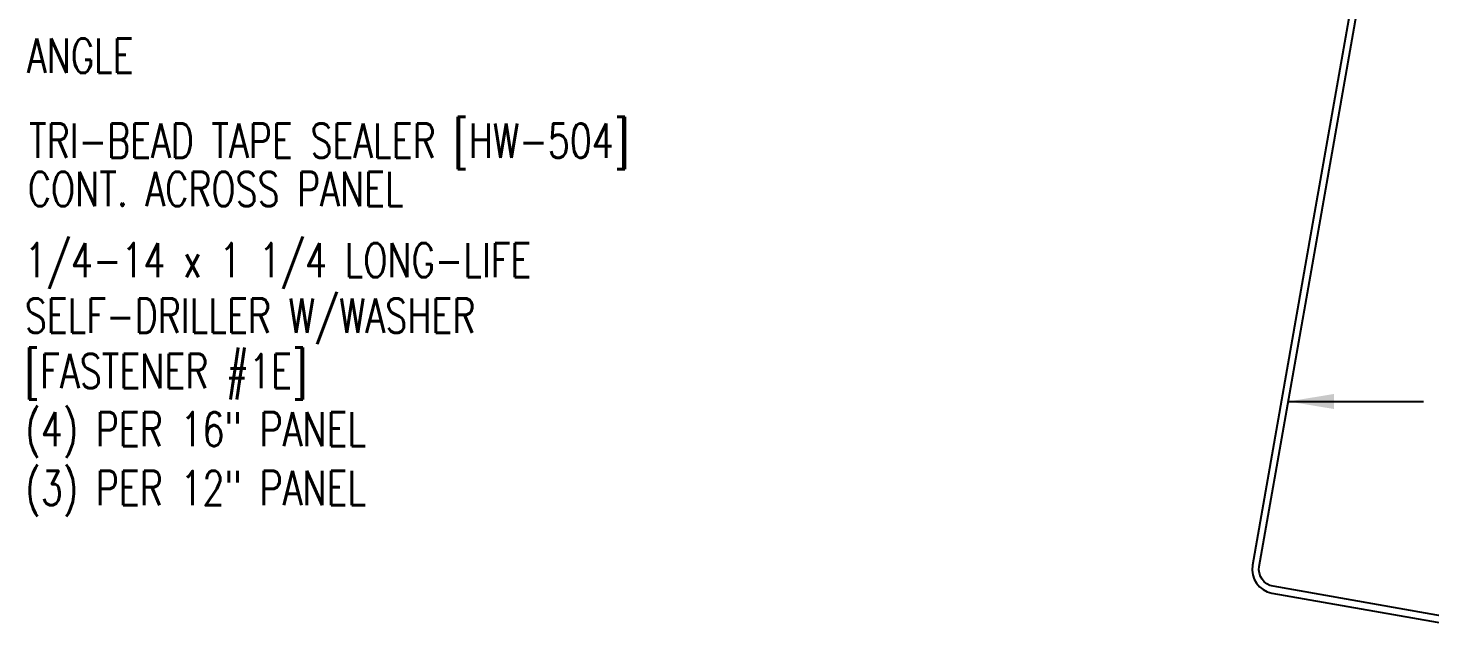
# Model space of a CAD drawing. Header units: inches. Extents: x 0 to 46.1, y 14.2 to 47.6.
# Drawn here: x 19.85 to 35.23, y 14.17 to 20.71 of the extents above; entities that cross this region are included whole.
import ezdxf

# ---------------------------------------------------------------- set-up
doc = ezdxf.new("R2010")
doc.units = ezdxf.units.IN
doc.header["$MEASUREMENT"] = 0
doc.layers.add('PURLIN', color=1, linetype='Continuous')
doc.layers.add('TEXT', color=2, linetype='Continuous')
doc.styles.add('TEXT', font='SIMPLEX', dxfattribs={"width": 0.75, "height": 6})
doc.styles.add('TEXT1', font='ROMANS.shx', dxfattribs={"width": 0.75, "height": 0.375})
doc.dimstyles.new('DETAIL$7', dxfattribs={"dimscale": 4, "dimtxt": 6, "dimasz": 0.125, "dimexe": 0.0625, "dimexo": 0.125, "dimgap": 0.0625, "dimtad": 1, "dimdec": 5, "dimzin": 3, "dimdsep": 46, "dimlunit": 4, "dimtxsty": 'TEXT', "dimblk": 'ARCHTICK', "dimcen": 0.0625, "dimclrd": 7, "dimclre": 7, "dimclrt": 2, "dimadec": 0, "dimazin": 0, "dimtfac": 0.666667, "dimtdec": 5, "dimtmove": 0, "dimatfit": 3, "dimfxl": 0, "dimfrac": 2, "dimtolj": 1, "dimtzin": 3, "dimarcsym": 0})

# ---------------------------------------------------------------- blocks, each defined once
blk = doc.blocks.new('_ArchTick')
at = {"color": 0, "linetype": 'ByBlock', "const_width": 0.15}
blk.add_lwpolyline([(-0.5, -0.5), (0.5, 0.5)], dxfattribs=at)
blk = doc.blocks.new('FD-F1E')
at = {"layer": 'TEXT', "style": 'TEXT1', "width": 0.75}
for s, p in [('1/4-14 x 1 1/4 LONG-LIFE', (0.0047, -0.0408)), ('SELF-DRILLER W/WASHER', (0.0047, -0.1926)), ('[FASTENER #1E]', (0.0047, -0.3444))]:
    blk.add_text(s, height=0.09375, dxfattribs=at).set_placement(p)
blk.add_attdef('(QUANTITY)', (0.9263, -0.3444), '', height=0.0938, dxfattribs=at)

msp = doc.modelspace()

# ---------------------------------------------------------------- linework, layer by layer
at = {"layer": 'PURLIN'}
msp.add_lwpolyline([(36.22904, 14.80443), (35.61794, 14.29166, -0.22169466), (35.46485, 14.25064), (33.50456, 14.59629, -0.41421356), (33.35247, 14.8135), (34.00153, 18.49452), (34.65059, 22.17553, 0.41421356), (34.43791, 22.47928), (32.72381, 22.78152, 0.22169466), (32.50975, 22.72416), (31.89865, 22.21139), (31.94666, 22.15416), (32.55776, 22.66694, -0.22169466), (32.71084, 22.70796), (34.42493, 22.40571, -0.41421356), (34.57703, 22.1885), (33.92796, 18.50749), (33.2789, 14.82648, 0.41421356), (33.49159, 14.52273), (35.45188, 14.17708, 0.22169466), (35.66595, 14.23444), (36.27705, 14.74721)], format="xyb", close=True, dxfattribs=at)

# ---------------------------------------------------------------- block references
at = {"layer": 'TEXT', "xscale": 4, "yscale": 4, "zscale": 4}
msp.add_blockref('FD-F1E', (19.79553, 18.14621), dxfattribs=at)

# ---------------------------------------------------------------- texts
at = {"layer": 'TEXT', "style": 'TEXT1', "width": 0.75}
for s, p in [('ANGLE', (19.83752, 20.22321)), ('TRI-BEAD TAPE SEALER [HW-504]', (19.86082, 19.29317)), ('CONT. ACROSS PANEL', (19.84795, 18.76316)), ('(4) PER 16" PANEL', (19.82164, 16.13052)), ('(3) PER 12" PANEL', (19.82164, 15.48522))]:
    msp.add_text(s, height=0.375, dxfattribs=at).set_placement(p)

# ---------------------------------------------------------------- leaders
msp.add_leader([(33.67134, 16.62192), (34.79729, 16.62192), (35.15469, 16.62192)], dimstyle='DETAIL$7')

doc.saveas('drawing.dxf')
